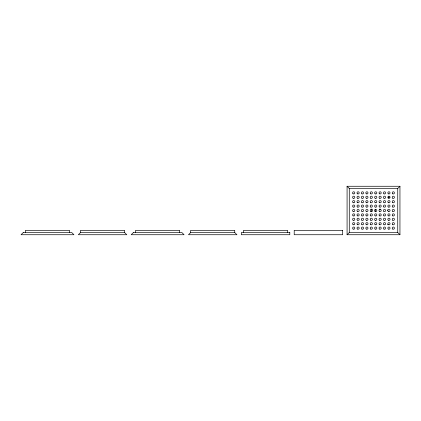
<?xml version="1.0" encoding="UTF-8"?>
<svg xmlns="http://www.w3.org/2000/svg" width="421" height="421" viewBox="0 0 421 421"><rect width="100%" height="100%" fill="white"/><g stroke="black" fill="none" stroke-linecap="round" stroke-linejoin="round"><path stroke-width="0.63" d="M80.527 232.529L78.327 234.734L126.789 234.734L124.584 232.529L80.527 232.529L80.527 230.324L124.584 230.324L124.584 232.529M190.676 232.529L188.471 234.734L236.934 234.734L234.734 232.529L190.676 232.529L190.676 230.324L234.734 230.324L234.734 232.529M347.078 234.734L349.283 232.529L397.745 232.529L399.95 234.734L399.95 186.266L347.078 186.266L347.078 234.734L399.95 234.734M347.078 186.266L349.283 188.471L397.745 188.471L399.95 186.266M387.515 210.547L387.588 209.853M371.975 209.726C371.285 209.8 371.285 211.2 371.975 211.274M375.058 211.274C375.748 211.2 375.748 209.8 375.058 209.726M370.938 209.179L372.227 209.179M379.31 209.179L380.6 209.179M387.504 224.488L387.815 224.619M397.745 188.471L397.745 232.529M349.283 188.471L349.283 232.529M287.601 232.529L287.601 230.324L243.543 230.324L243.543 232.529M179.662 232.529L179.662 230.324L135.599 230.324L135.599 232.529M69.512 232.529L69.512 230.324L25.455 230.324L25.455 232.529M388.509 197.17C389.051 198.849 389.82 195.981 388.509 197.17M23.255 232.529L21.05 234.734L73.922 234.734L71.717 232.529L23.255 232.529M133.399 232.529L131.194 234.734L184.066 234.734L181.861 232.529L133.399 232.529M342.673 230.324L294.211 230.324L294.211 234.734L342.673 234.734L342.673 230.324M289.806 232.529L241.338 232.529L241.338 234.734L289.806 234.734L289.806 232.529M353.04 193.765A1.1 1.1 0 0 0 354.782 192.992A1.1 1.1 0 0 0 353.24 191.871A1.1 1.1 0 0 0 353.04 193.765M357.545 193.828A1.1 1.1 0 0 0 359.197 192.876A1.1 1.1 0 0 0 357.545 191.923A1.1 1.1 0 0 0 357.545 193.828M361.949 193.828A1.1 1.1 0 0 0 363.602 192.876A1.1 1.1 0 0 0 361.949 191.923A1.1 1.1 0 0 0 361.949 193.828M366.354 193.828A1.1 1.1 0 0 0 368.007 192.876A1.1 1.1 0 0 0 366.354 191.923A1.1 1.1 0 0 0 366.354 193.828M370.759 193.828A1.1 1.1 0 0 0 372.411 192.876A1.1 1.1 0 0 0 370.759 191.923A1.1 1.1 0 0 0 370.759 193.828M375.169 193.828A1.1 1.1 0 0 0 376.821 192.876A1.1 1.1 0 0 0 375.169 191.923A1.1 1.1 0 0 0 375.169 193.828M379.574 193.828A1.1 1.1 0 0 0 381.226 192.876A1.1 1.1 0 0 0 379.574 191.923A1.1 1.1 0 0 0 379.574 193.828M383.978 193.828A1.1 1.1 0 0 0 385.631 192.876A1.1 1.1 0 0 0 383.978 191.923A1.1 1.1 0 0 0 383.978 193.828M388.383 193.828A1.1 1.1 0 0 0 390.035 192.876A1.1 1.1 0 0 0 388.383 191.923A1.1 1.1 0 0 0 388.383 193.828M392.793 193.828A1.1 1.1 0 0 0 394.44 192.876A1.1 1.1 0 0 0 392.793 191.923A1.1 1.1 0 0 0 392.793 193.828M353.14 198.238A1.1 1.1 0 0 0 354.792 197.281A1.1 1.1 0 0 0 353.14 196.328A1.1 1.1 0 0 0 353.14 198.238M357.545 198.238A1.1 1.1 0 0 0 359.197 197.281A1.1 1.1 0 0 0 357.545 196.328A1.1 1.1 0 0 0 357.545 198.238M361.949 198.238A1.1 1.1 0 0 0 363.602 197.281A1.1 1.1 0 0 0 361.949 196.328A1.1 1.1 0 0 0 361.949 198.238M366.354 198.238A1.1 1.1 0 0 0 368.007 197.281A1.1 1.1 0 0 0 366.354 196.328A1.1 1.1 0 0 0 366.354 198.238M370.759 198.238A1.1 1.1 0 0 0 372.411 197.281A1.1 1.1 0 0 0 370.759 196.328A1.1 1.1 0 0 0 370.759 198.238M375.169 198.238A1.1 1.1 0 0 0 376.821 197.281A1.1 1.1 0 0 0 375.169 196.328A1.1 1.1 0 0 0 375.169 198.238M379.574 198.238A1.1 1.1 0 0 0 381.226 197.281A1.1 1.1 0 0 0 379.574 196.328A1.1 1.1 0 0 0 379.574 198.238M383.978 198.238A1.1 1.1 0 0 0 385.631 197.281A1.1 1.1 0 0 0 383.978 196.328A1.1 1.1 0 0 0 383.978 198.238M388.157 198.059A1.1 1.1 0 0 0 389.999 197.57A1.1 1.1 0 0 0 388.651 196.218A1.1 1.1 0 0 0 388.157 198.059M392.793 198.238A1.1 1.1 0 0 0 394.44 197.281A1.1 1.1 0 0 0 392.793 196.328A1.1 1.1 0 0 0 392.793 198.238M392.793 202.643A1.1 1.1 0 0 0 394.44 201.691A1.1 1.1 0 0 0 392.793 200.733A1.1 1.1 0 0 0 392.793 202.643M388.383 202.643A1.1 1.1 0 0 0 390.035 201.691A1.1 1.1 0 0 0 388.383 200.733A1.1 1.1 0 0 0 388.383 202.643M383.978 202.643A1.1 1.1 0 0 0 385.631 201.691A1.1 1.1 0 0 0 383.978 200.733A1.1 1.1 0 0 0 383.978 202.643M379.574 202.643A1.1 1.1 0 0 0 381.226 201.691A1.1 1.1 0 0 0 379.574 200.733A1.1 1.1 0 0 0 379.574 202.643M375.169 202.643A1.1 1.1 0 0 0 376.821 201.691A1.1 1.1 0 0 0 375.169 200.733A1.1 1.1 0 0 0 375.169 202.643M370.759 202.643A1.1 1.1 0 0 0 372.411 201.691A1.1 1.1 0 0 0 370.759 200.733A1.1 1.1 0 0 0 370.759 202.643M366.354 202.643A1.1 1.1 0 0 0 368.007 201.691A1.1 1.1 0 0 0 366.354 200.733A1.1 1.1 0 0 0 366.354 202.643M361.949 202.643A1.1 1.1 0 0 0 363.602 201.691A1.1 1.1 0 0 0 361.949 200.733A1.1 1.1 0 0 0 361.949 202.643M357.545 202.643A1.1 1.1 0 0 0 359.197 201.691A1.1 1.1 0 0 0 357.545 200.733A1.1 1.1 0 0 0 357.545 202.643M353.14 202.643A1.1 1.1 0 0 0 354.792 201.691A1.1 1.1 0 0 0 353.14 200.733A1.1 1.1 0 0 0 353.14 202.643M353.14 207.048A1.1 1.1 0 0 0 354.792 206.095A1.1 1.1 0 0 0 353.14 205.143A1.1 1.1 0 0 0 353.14 207.048M357.545 207.048A1.1 1.1 0 0 0 359.197 206.095A1.1 1.1 0 0 0 357.545 205.143A1.1 1.1 0 0 0 357.545 207.048M361.949 207.048A1.1 1.1 0 0 0 363.602 206.095A1.1 1.1 0 0 0 361.949 205.143A1.1 1.1 0 0 0 361.949 207.048M366.354 207.048A1.1 1.1 0 0 0 368.007 206.095A1.1 1.1 0 0 0 366.354 205.143A1.1 1.1 0 0 0 366.354 207.048M370.759 207.048A1.1 1.1 0 0 0 372.411 206.095A1.1 1.1 0 0 0 370.759 205.143A1.1 1.1 0 0 0 370.759 207.048M375.169 207.048A1.1 1.1 0 0 0 376.821 206.095A1.1 1.1 0 0 0 375.169 205.143A1.1 1.1 0 0 0 375.169 207.048M379.395 206.921A1.1 1.1 0 0 0 381.205 206.311A1.1 1.1 0 0 0 379.774 205.048A1.1 1.1 0 0 0 379.395 206.921M383.763 206.885A1.1 1.1 0 0 0 385.599 206.364A1.1 1.1 0 0 0 384.231 205.032A1.1 1.1 0 0 0 383.763 206.885M388.299 206.995A1.1 1.1 0 0 0 390.03 206.195A1.1 1.1 0 0 0 388.478 205.095A1.1 1.1 0 0 0 388.299 206.995M392.746 207.021A1.1 1.1 0 0 0 394.44 206.148A1.1 1.1 0 0 0 392.84 205.116A1.1 1.1 0 0 0 392.746 207.021M383.899 215.81A1.1 1.1 0 0 0 385.625 215.005A1.1 1.1 0 0 0 384.063 213.905A1.1 1.1 0 0 0 383.899 215.81M388.209 215.736A1.1 1.1 0 0 0 390.014 215.12A1.1 1.1 0 0 0 388.583 213.863A1.1 1.1 0 0 0 388.209 215.736M388.325 211.421A1.1 1.1 0 0 0 390.035 210.568A1.1 1.1 0 0 0 388.446 209.516A1.1 1.1 0 0 0 388.325 211.421M383.82 211.342A1.1 1.1 0 0 0 385.615 210.695A1.1 1.1 0 0 0 384.152 209.463A1.1 1.1 0 0 0 383.82 211.342M392.793 211.453A1.1 1.1 0 0 0 394.44 210.5A1.1 1.1 0 0 0 392.793 209.547A1.1 1.1 0 0 0 392.793 211.453M392.793 215.857A1.1 1.1 0 0 0 394.44 214.905A1.1 1.1 0 0 0 392.793 213.952A1.1 1.1 0 0 0 392.793 215.857M392.793 220.267A1.1 1.1 0 0 0 394.44 219.309A1.1 1.1 0 0 0 392.793 218.357A1.1 1.1 0 0 0 392.793 220.267M392.793 224.672A1.1 1.1 0 0 0 394.44 223.719A1.1 1.1 0 0 0 392.793 222.762A1.1 1.1 0 0 0 392.793 224.672M392.793 229.077A1.1 1.1 0 0 0 394.44 228.124A1.1 1.1 0 0 0 392.793 227.172A1.1 1.1 0 0 0 392.793 229.077M388.383 229.077A1.1 1.1 0 0 0 390.035 228.124A1.1 1.1 0 0 0 388.383 227.172A1.1 1.1 0 0 0 388.383 229.077M388.383 224.672A1.1 1.1 0 0 0 390.035 223.719A1.1 1.1 0 0 0 388.383 222.762A1.1 1.1 0 0 0 388.383 224.672M388.383 220.267A1.1 1.1 0 0 0 390.035 219.309A1.1 1.1 0 0 0 388.383 218.357A1.1 1.1 0 0 0 388.383 220.267M383.978 220.267A1.1 1.1 0 0 0 385.631 219.309A1.1 1.1 0 0 0 383.978 218.357A1.1 1.1 0 0 0 383.978 220.267M383.978 224.672A1.1 1.1 0 0 0 385.631 223.719A1.1 1.1 0 0 0 383.978 222.762A1.1 1.1 0 0 0 383.978 224.672M383.978 229.077A1.1 1.1 0 0 0 385.631 228.124A1.1 1.1 0 0 0 383.978 227.172A1.1 1.1 0 0 0 383.978 229.077M379.574 229.077A1.1 1.1 0 0 0 381.226 228.124A1.1 1.1 0 0 0 379.574 227.172A1.1 1.1 0 0 0 379.574 229.077M379.574 224.672A1.1 1.1 0 0 0 381.226 223.719A1.1 1.1 0 0 0 379.574 222.762A1.1 1.1 0 0 0 379.574 224.672M379.574 220.267A1.1 1.1 0 0 0 381.226 219.309A1.1 1.1 0 0 0 379.574 218.357A1.1 1.1 0 0 0 379.574 220.267M379.574 215.857A1.1 1.1 0 0 0 381.226 214.905A1.1 1.1 0 0 0 379.574 213.952A1.1 1.1 0 0 0 379.574 215.857M379.574 211.453A1.1 1.1 0 0 0 381.226 210.5A1.1 1.1 0 0 0 379.574 209.547A1.1 1.1 0 0 0 379.574 211.453M375.169 211.453A1.1 1.1 0 0 0 376.821 210.5A1.1 1.1 0 0 0 375.169 209.547A1.1 1.1 0 0 0 375.169 211.453M375.169 215.857A1.1 1.1 0 0 0 376.821 214.905A1.1 1.1 0 0 0 375.169 213.952A1.1 1.1 0 0 0 375.169 215.857M375.169 220.267A1.1 1.1 0 0 0 376.821 219.309A1.1 1.1 0 0 0 375.169 218.357A1.1 1.1 0 0 0 375.169 220.267M375.169 224.672A1.1 1.1 0 0 0 376.821 223.719A1.1 1.1 0 0 0 375.169 222.762A1.1 1.1 0 0 0 375.169 224.672M375.169 229.077A1.1 1.1 0 0 0 376.821 228.124A1.1 1.1 0 0 0 375.169 227.172A1.1 1.1 0 0 0 375.169 229.077M370.759 229.077A1.1 1.1 0 0 0 372.411 228.124A1.1 1.1 0 0 0 370.759 227.172A1.1 1.1 0 0 0 370.759 229.077M370.759 224.672A1.1 1.1 0 0 0 372.411 223.719A1.1 1.1 0 0 0 370.759 222.762A1.1 1.1 0 0 0 370.759 224.672M370.533 220.088A1.1 1.1 0 0 0 372.375 219.599A1.1 1.1 0 0 0 371.027 218.246A1.1 1.1 0 0 0 370.533 220.088M370.759 215.857A1.1 1.1 0 0 0 372.411 214.905A1.1 1.1 0 0 0 370.759 213.952A1.1 1.1 0 0 0 370.759 215.857M370.759 211.453A1.1 1.1 0 0 0 372.411 210.5A1.1 1.1 0 0 0 370.759 209.547A1.1 1.1 0 0 0 370.759 211.453M366.354 211.453A1.1 1.1 0 0 0 368.007 210.5A1.1 1.1 0 0 0 366.354 209.547A1.1 1.1 0 0 0 366.354 211.453M366.354 215.857A1.1 1.1 0 0 0 368.007 214.905A1.1 1.1 0 0 0 366.354 213.952A1.1 1.1 0 0 0 366.354 215.857M366.354 224.672A1.1 1.1 0 0 0 368.007 223.719A1.1 1.1 0 0 0 366.354 222.762A1.1 1.1 0 0 0 366.354 224.672M366.354 229.077A1.1 1.1 0 0 0 368.007 228.124A1.1 1.1 0 0 0 366.354 227.172A1.1 1.1 0 0 0 366.354 229.077M361.949 229.077A1.1 1.1 0 0 0 363.602 228.124A1.1 1.1 0 0 0 361.949 227.172A1.1 1.1 0 0 0 361.949 229.077M361.949 224.672A1.1 1.1 0 0 0 363.602 223.719A1.1 1.1 0 0 0 361.949 222.762A1.1 1.1 0 0 0 361.949 224.672M361.723 220.088A1.1 1.1 0 0 0 363.565 219.599A1.1 1.1 0 0 0 362.218 218.246A1.1 1.1 0 0 0 361.723 220.088M361.949 215.857A1.1 1.1 0 0 0 363.602 214.905A1.1 1.1 0 0 0 361.949 213.952A1.1 1.1 0 0 0 361.949 215.857M361.949 211.453A1.1 1.1 0 0 0 363.602 210.5A1.1 1.1 0 0 0 361.949 209.547A1.1 1.1 0 0 0 361.949 211.453M357.545 211.453A1.1 1.1 0 0 0 359.197 210.5A1.1 1.1 0 0 0 357.545 209.547A1.1 1.1 0 0 0 357.545 211.453M357.545 215.857A1.1 1.1 0 0 0 359.197 214.905A1.1 1.1 0 0 0 357.545 213.952A1.1 1.1 0 0 0 357.545 215.857M357.318 220.088A1.1 1.1 0 0 0 359.16 219.599A1.1 1.1 0 0 0 357.808 218.246A1.1 1.1 0 0 0 357.318 220.088M357.545 224.672A1.1 1.1 0 0 0 359.197 223.719A1.1 1.1 0 0 0 357.545 222.762A1.1 1.1 0 0 0 357.545 224.672M357.545 229.077A1.1 1.1 0 0 0 359.197 228.124A1.1 1.1 0 0 0 357.545 227.172A1.1 1.1 0 0 0 357.545 229.077M353.14 229.077A1.1 1.1 0 0 0 354.792 228.124A1.1 1.1 0 0 0 353.14 227.172A1.1 1.1 0 0 0 353.14 229.077M353.14 224.672A1.1 1.1 0 0 0 354.792 223.719A1.1 1.1 0 0 0 353.14 222.762A1.1 1.1 0 0 0 353.14 224.672M353.14 220.267A1.1 1.1 0 0 0 354.792 219.309A1.1 1.1 0 0 0 353.14 218.357A1.1 1.1 0 0 0 353.14 220.267M353.14 215.857A1.1 1.1 0 0 0 354.792 214.905A1.1 1.1 0 0 0 353.14 213.952A1.1 1.1 0 0 0 353.14 215.857M353.14 211.453A1.1 1.1 0 0 0 354.792 210.5A1.1 1.1 0 0 0 353.14 209.547A1.1 1.1 0 0 0 353.14 211.453M366.354 220.267A1.1 1.1 0 0 0 368.007 219.309A1.1 1.1 0 0 0 366.354 218.357A1.1 1.1 0 0 0 366.354 220.267"/></g></svg>
